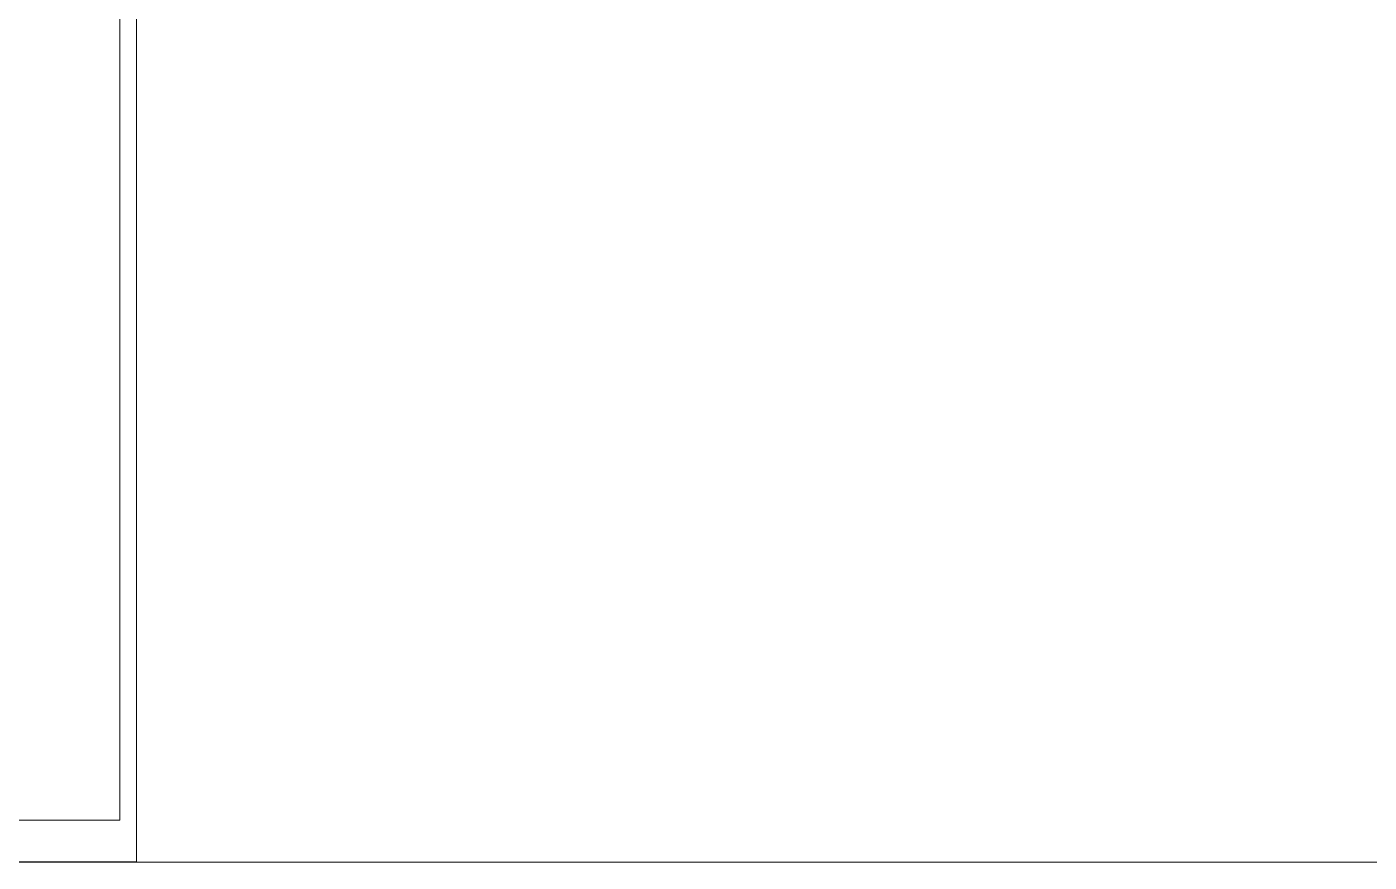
# Model space of a CAD drawing. Header units: millimetres. Extents: x 97 to 214665, y -4577 to 61202.
# Drawn here: x 182985 to 183145.6, y 15925 to 16025 of the extents above; entities that cross this region are included whole.
import ezdxf

# ---------------------------------------------------------------- set-up
doc = ezdxf.new("R2010")
doc.units = ezdxf.units.MM
doc.linetypes.add('ADSK_Линия сетки', pattern=[2500, 2000, -250, 0, -250])
for name, color, linetype, lineweight in [('A-GLAZ-CWMG-MCUT', 51, 'Continuous', 9), ('A-GLAZ-CWMG-OTLN', 51, 'Continuous', 9), ('G-XREF-____-OTLN', 8, 'Continuous', 9), ('S-GRID-____-OTLN', 1, 'Continuous', 9)]:
    doc.layers.add(name, color=color, linetype=linetype, lineweight=lineweight)

# ---------------------------------------------------------------- blocks, each defined once
blk = doc.blocks.new('Прямоугольный импост - Рядовой 50х200-V93-О_АИ_ПП_4_200_Целиком')
at = {"layer": 'A-GLAZ-CWMG-MCUT', "color": 90}
blk.add_line((-50, 160.2), (-50, 28.09), dxfattribs=at)
blk = doc.blocks.new('Прямоугольный импост - 200_dwg-17677014-О_АИ_ПП_4_200_Целиком')
at = {"layer": 'G-XREF-____-OTLN', "color": 10, "lineweight": 5, "flags": 128}
blk.add_lwpolyline([(228021.45, 196781.97), (228021.45, 196911.97), (227971.45, 196911.97)], dxfattribs=at)
blk.add_lwpolyline([(227973.45, 196906.97), (227973.45, 196798.27), (228019.45, 196798.27), (228019.45, 196906.97)], close=True, dxfattribs=at)
blk = doc.blocks.new('Прямоугольный импост - 200_dwg-V118-О_АИ_ПП_4_200_Целиком')
at = {"layer": 'G-XREF-____-OTLN', "color": 10, "lineweight": 5, "flags": 128}
blk.add_lwpolyline([(228021.45, 196781.97), (228021.45, 196911.97), (227971.45, 196911.97)], dxfattribs=at)
blk.add_lwpolyline([(227973.45, 196906.97), (227973.45, 196798.27), (228019.45, 196798.27), (228019.45, 196906.97)], close=True, dxfattribs=at)
blk = doc.blocks.new('Прямоугольный импост - 42х50х200h-V145-О_АИ_ПП_4_200_Целиком')
for name in ['Прямоугольный импост - 200_dwg-17677014-О_АИ_ПП_4_200_Целиком', 'Прямоугольный импост - 200_dwg-V118-О_АИ_ПП_4_200_Целиком']:
    blk.add_blockref(name, (-227996.45, -196751.8))
blk = doc.blocks.new('0083_СОШ675_АР_R22_rvt-1-О_АИ_ПП_4_200_Целиком')
at = {"layer": 'A-GLAZ-CWMG-OTLN', "color": 90, "lineweight": 9, "extrusion": (0, 0, -1), "rotation": 180}
blk.add_blockref('Прямоугольный импост - 42х50х200h-V145-О_АИ_ПП_4_200_Целиком', (-125474.98, 16085.2), dxfattribs=at)
at = {"layer": 'A-GLAZ-CWMG-OTLN', "color": 90, "lineweight": 9, "rotation": 180}
blk.add_blockref('Прямоугольный импост - Рядовой 50х200-V93-О_АИ_ПП_4_200_Целиком', (125449.98, 16085.2), dxfattribs=at)

msp = doc.modelspace()

# ---------------------------------------------------------------- linework, layer by layer
at = {"layer": 'S-GRID-____-OTLN', "linetype": 'ADSK_Линия сетки'}
msp.add_line((53928.563196, 15925.000586), (213846.668489, 15925.000586), dxfattribs=at)

# ---------------------------------------------------------------- block references
at = {"color": 250, "lineweight": 5}
msp.add_blockref('0083_СОШ675_АР_R22_rvt-1-О_АИ_ПП_4_200_Целиком', (57498.114412, 0), dxfattribs=at)

doc.saveas('drawing.dxf')
